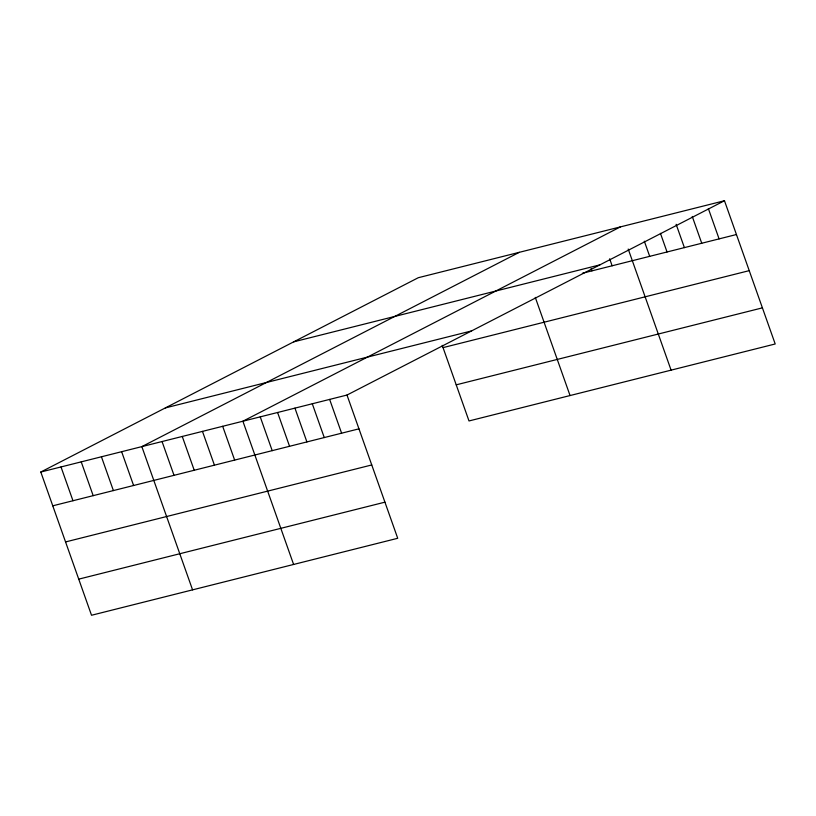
<?xml version="1.0" encoding="UTF-8"?>
<svg xmlns="http://www.w3.org/2000/svg" width="816" height="816" viewBox="0 0 816 816"><rect width="100%" height="100%" fill="white"/><g stroke="black" fill="none" stroke-linecap="round" stroke-linejoin="round"><path stroke-width="1.22" d="M724.475 200.736L346.994 395.046L397.718 538.285L91.525 615.264L40.8 472.025L418.282 277.715L724.475 200.736L775.2 343.975L469.006 420.954L442.241 345.362M519.323 252.317L141.841 446.627L192.566 589.856M620.374 226.909L242.893 421.219L293.607 564.458M293.709 341.843L599.913 264.863M582.41 273.258L736.44 234.529M165.373 407.908L471.566 330.929M443.037 347.626L749.231 270.647M40.8 472.025L346.994 395.046M456.215 384.836L762.409 307.856M52.765 505.818L358.958 428.839M65.555 541.936L371.749 464.957M78.734 579.146L384.928 502.166M708.37 208.6L719.09 238.894M692.254 216.454L701.74 243.25M676.138 224.308L684.389 247.615M660.44 233.335L667.039 251.981M644.324 241.189L649.689 256.336M628.208 249.053L671.089 370.148M609.654 258.794L612.133 265.781M591.09 268.535L591.916 270.861M535.286 297.391L570.047 395.546M329.644 399.412L341.608 433.204M312.293 403.777L324.258 437.56M294.943 408.133L306.908 441.925M277.593 412.498L289.558 446.291M260.243 416.864L272.207 450.646M222.676 426.299L234.651 460.091M202.47 431.389L214.435 465.171M182.264 436.468L194.228 470.251M162.058 441.548L174.022 475.33M121.635 451.707L133.6 485.5M101.429 456.787L113.393 490.579M81.223 461.866L93.187 495.659M61.006 466.946L72.971 500.738"/></g></svg>
